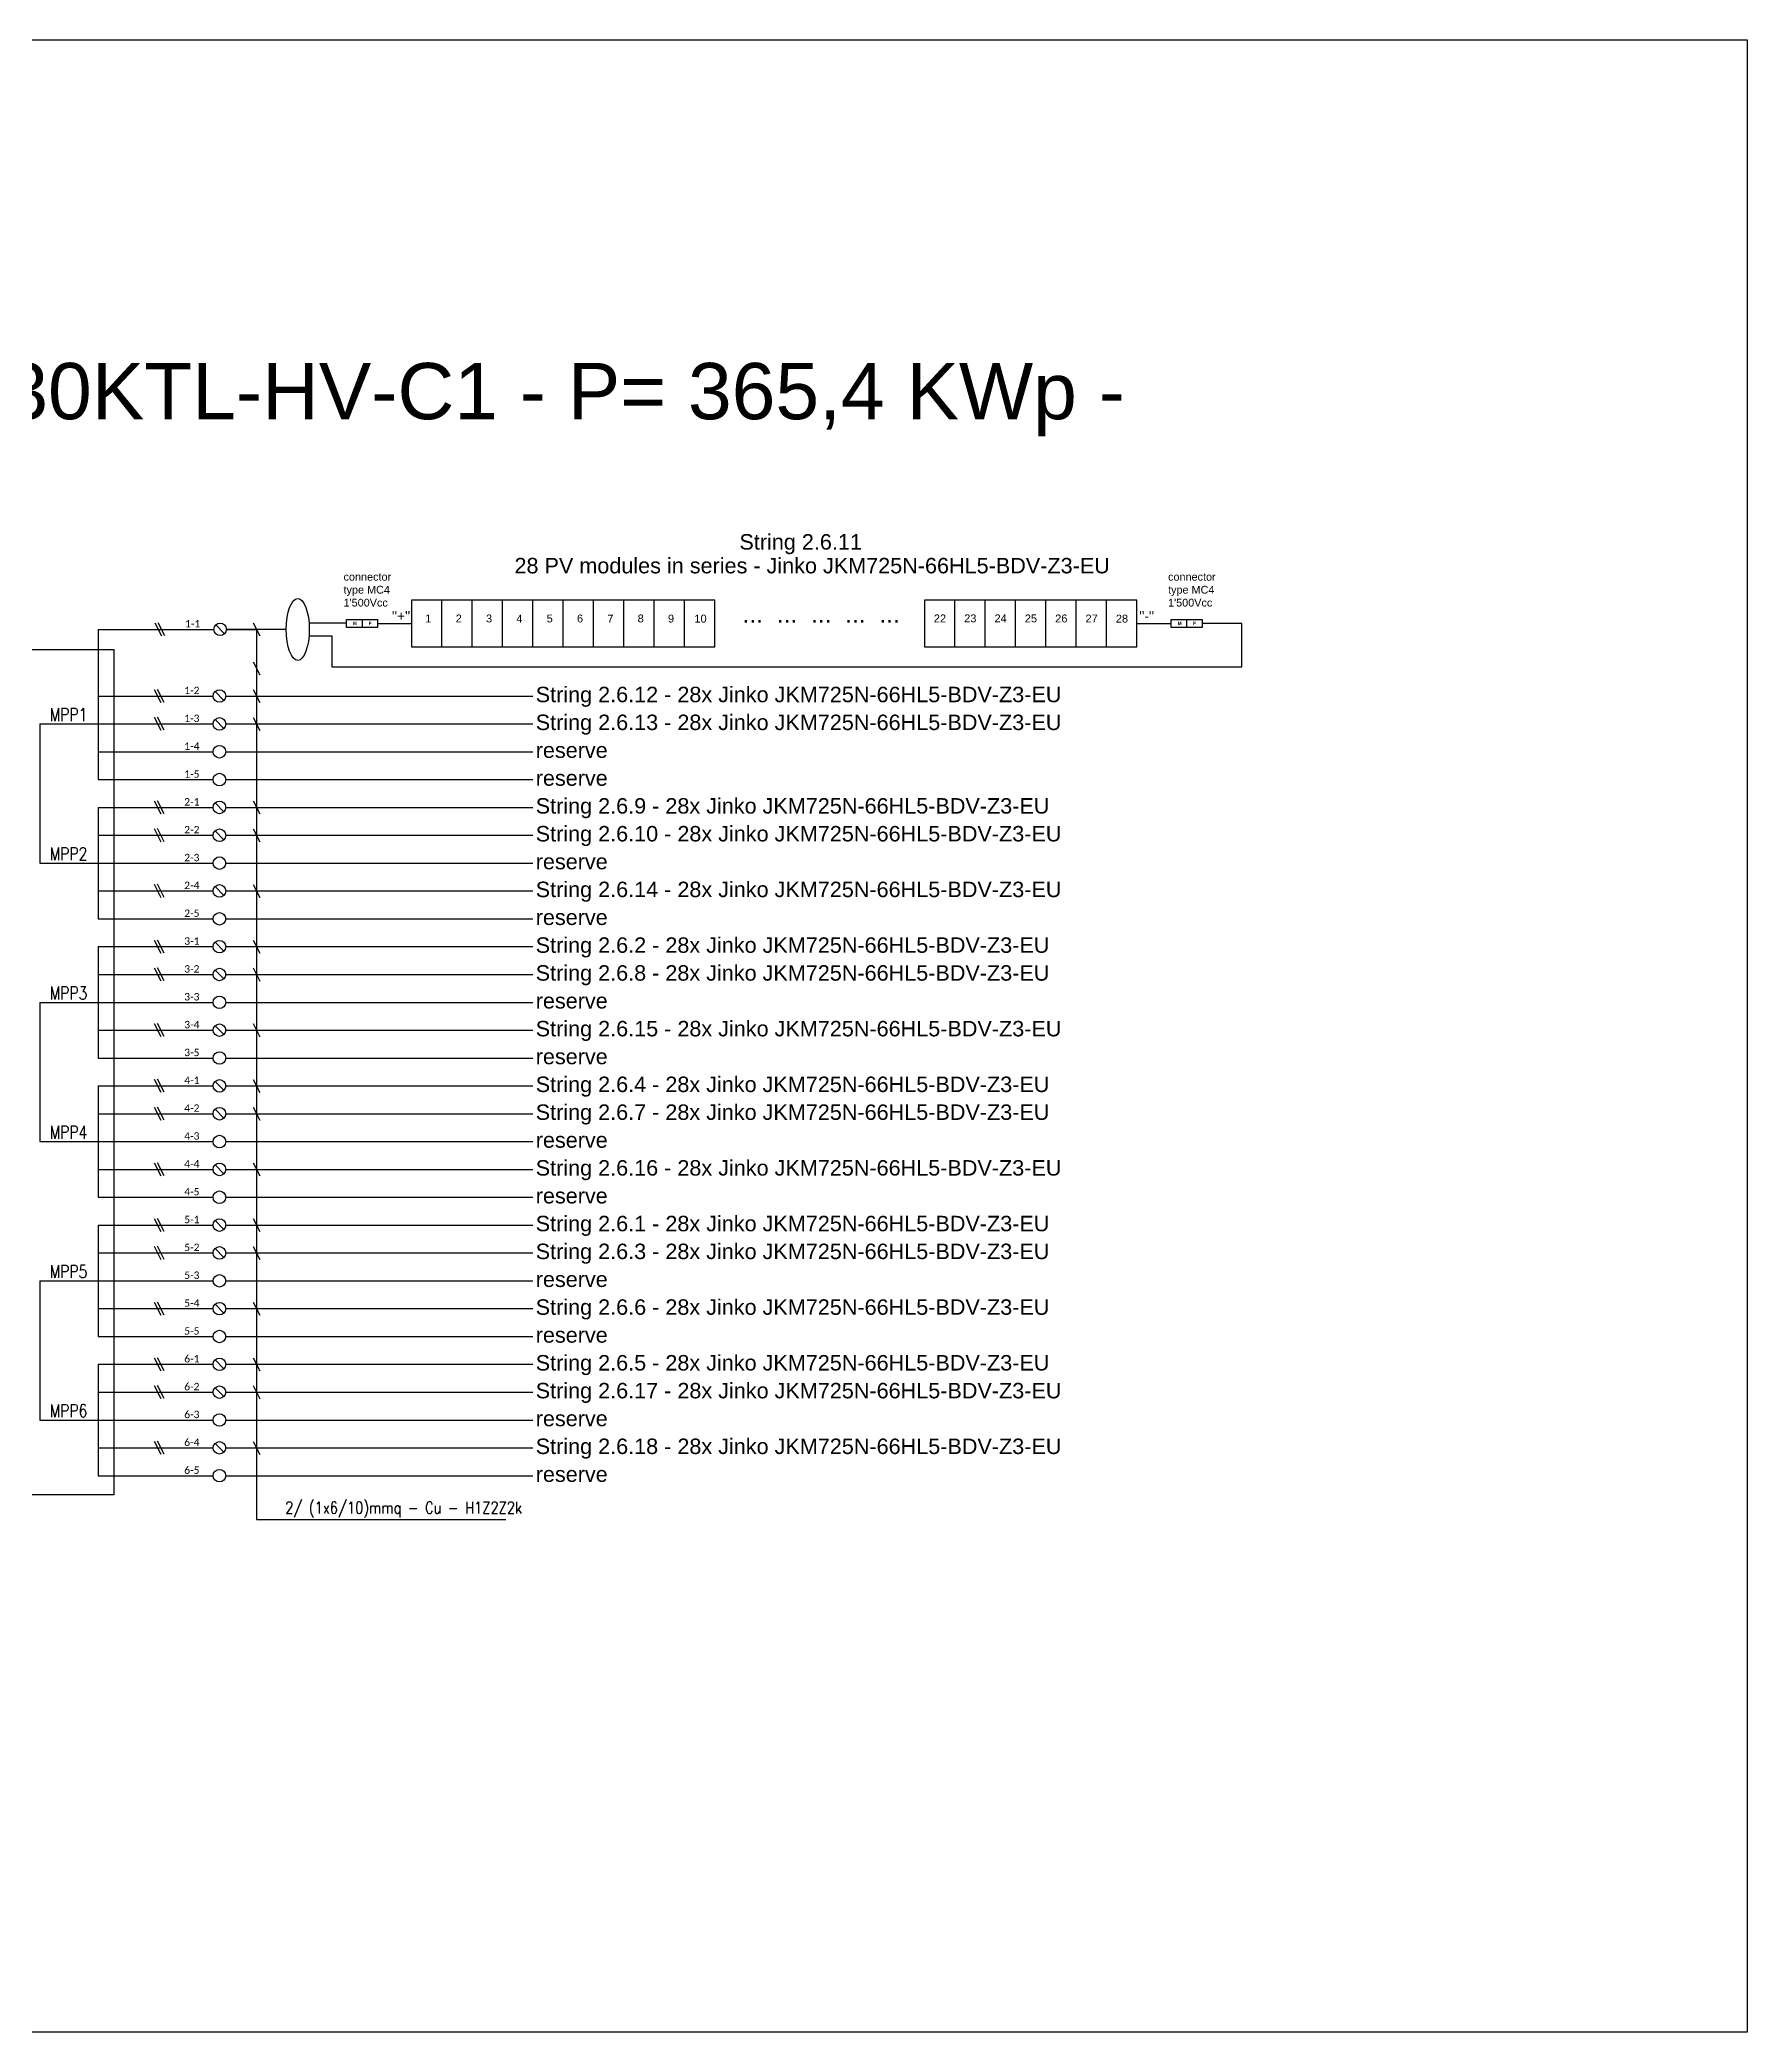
# Model space of a CAD drawing. Header units: millimetres. Extents: x 14856 to 141494, y 133975 to 167686.
# Drawn here: x 91853 to 98528, y 146011 to 153798 of the extents above; entities that cross this region are included whole.
import ezdxf

# ---------------------------------------------------------------- set-up
doc = ezdxf.new("R2010")
doc.units = ezdxf.units.MM
doc.linetypes.add('TRATTEGGIATA', pattern=[19.05, 12.7, -6.35])
doc.layers.add('-Testi', color=1, linetype='Continuous')
doc.layers.add('TRATTEGGIATA', color=40, linetype='TRATTEGGIATA')
doc.styles.add('Legend', font='calibri.ttf')
doc.styles.add('SIMPLEX', font='SIMPLEX', dxfattribs={"width": 0.8})
doc.styles.get("Standard").update_dxf_attribs({"font": 'arial.ttf'})

# ---------------------------------------------------------------- blocks, each defined once
blk = doc.blocks.new('P00')
at = {"color": 1}
for points in [[(-18.7, 25.7), (6.8, -25.3)], [(19.6, -25.3), (-5.9, 25.7)]]:
    blk.add_lwpolyline(points, dxfattribs=at)

msp = doc.modelspace()

# ---------------------------------------------------------------- linework, layer by layer
for points in [[(93306.1, 151608.3), (93306.1, 151425.9), (94491.8, 151425.9), (94491.8, 151607.8), (93306.1, 151607.8)], [(93424.7, 151425.9), (93424.7, 151607.8)], [(93543.2, 151425.7), (93543.2, 151607.5)], [(93661.8, 151425.4), (93661.8, 151607.2)], [(93780.4, 151425.9), (93780.4, 151607.8)], [(93899, 151425.7), (93899, 151607.5)], [(94017.5, 151425.4), (94017.5, 151607.2)], [(94136.1, 151425.9), (94136.1, 151607.8)], [(94254.7, 151425.7), (94254.7, 151607.5)], [(94373.3, 151425.4), (94373.3, 151607.2)], [(95311.8, 151608.3), (95311.8, 151425.9), (96141.9, 151425.9), (96141.9, 151607.8), (95311.8, 151607.8)], [(95430.4, 151425.9), (95430.4, 151607.8)], [(95549, 151425.7), (95549, 151607.5)], [(95667.6, 151425.4), (95667.6, 151607.2)], [(95786.2, 151425.9), (95786.2, 151607.8)], [(95904.7, 151425.7), (95904.7, 151607.5)], [(95904.7, 151425.7), (95904.7, 151607.5)], [(96023.3, 151425.4), (96023.3, 151607.2)], [(96023.3, 151425.4), (96023.3, 151607.2)], [(96141.9, 151425.9), (96141.9, 151607.8)], [(92081.2, 151493.9), (92081.2, 150906.7)], [(92575.5, 151476.5), (92540.8, 151511.3)], [(92579.8, 151493.9), (92699.8, 151493.9), (92699.8, 148014.4)], [(92687.1, 151519.4), (92712.6, 151468.4)], [(92687.1, 151519.4), (92712.6, 151468.4)], [(93112.6, 151532.4), (93112.6, 151501.8)], [(93173.2, 151517.1), (93306.1, 151517.1)], [(96142.4, 151517.1), (96275.3, 151517.1)], [(96335.9, 151532.4), (96335.9, 151501.8)], [(92687.1, 151367.6), (92712.6, 151316.6)], [(92687.1, 151367.6), (92712.6, 151316.6)], [(92572.6, 151215.9), (92537.9, 151250.6)], [(92687.1, 151258.8), (92712.6, 151207.7)], [(91853, 151124.4), (92081.2, 151124.4)], [(91853, 151124.4), (91853, 150580.2)], [(92572.6, 151107), (92537.9, 151141.8)], [(92687.1, 151149.9), (92712.6, 151098.9)], [(92081.2, 150797.9), (92081.2, 150362.5)], [(92572.6, 150780.5), (92537.9, 150815.3)], [(92687.1, 150823.4), (92712.6, 150772.4)], [(92572.6, 150671.7), (92537.9, 150706.5)], [(92687.1, 150714.6), (92712.6, 150663.6)], [(91853, 150580.2), (92081.2, 150580.2)], [(92572.6, 150454), (92537.9, 150488.8)], [(92687.1, 150496.9), (92712.6, 150445.9)], [(92081.2, 150253.7), (92081.2, 149818.4)], [(92572.6, 150236.3), (92537.9, 150271.1)], [(92687.1, 150279.2), (92712.6, 150228.2)], [(92572.6, 150127.5), (92537.9, 150162.3)], [(92687.1, 150170.4), (92712.6, 150119.4)], [(91853, 150036), (92081.2, 150036)], [(91853, 150036), (91853, 149491.8)], [(92572.6, 149909.8), (92537.9, 149944.6)], [(92687.1, 149952.7), (92712.6, 149901.7)], [(92081.2, 149709.5), (92081.2, 149274.2)], [(92572.6, 149692.1), (92537.9, 149726.9)], [(92687.1, 149735), (92712.6, 149684)], [(92572.6, 149583.3), (92537.9, 149618.1)], [(92687.1, 149626.2), (92712.6, 149575.2)], [(91853, 149491.8), (92081.2, 149491.8)], [(92572.6, 149365.6), (92537.9, 149400.4)], [(92687.1, 149408.5), (92712.6, 149357.5)], [(92081.2, 149165.3), (92081.2, 148730)], [(92572.6, 149147.9), (92537.9, 149182.7)], [(92687.1, 149190.8), (92712.6, 149139.8)], [(92572.6, 149039.1), (92537.9, 149073.9)], [(92687.1, 149082), (92712.6, 149031)], [(91853, 148947.6), (92081.2, 148947.6)], [(91853, 148947.6), (91853, 148403.4)], [(92572.6, 148821.4), (92537.9, 148856.2)], [(92687.1, 148864.3), (92712.6, 148813.3)], [(92081.2, 148621.1), (92081.2, 148185.8)], [(92572.6, 148603.7), (92537.9, 148638.5)], [(92687.1, 148646.6), (92712.6, 148595.6)], [(92572.6, 148494.9), (92537.9, 148529.7)], [(92687.1, 148537.8), (92712.6, 148486.8)], [(91853, 148403.4), (92081.2, 148403.4)], [(92572.6, 148277.2), (92537.9, 148312)], [(92687.1, 148320.1), (92712.6, 148269.1)], [(92699.8, 148014.4), (93674.8, 148014.4)]]:
    msp.add_lwpolyline(points)
at = {"color": 40, "linetype": 'Continuous'}
for points in [[(92081.2, 151493.9), (92533.6, 151493.9)], [(92081.2, 151233.3), (92530.6, 151233.3)], [(92579.8, 151233.3), (93780.3, 151233.3)], [(92081.2, 151124.4), (92530.6, 151124.4)], [(92579.8, 151124.4), (93780.3, 151124.4)], [(92081.2, 150797.9), (92530.6, 150797.9)], [(92579.8, 150797.9), (93780.3, 150797.9)], [(92081.2, 150689.1), (92530.6, 150689.1)], [(92579.8, 150689.1), (93780.3, 150689.1)], [(92081.2, 150471.4), (92530.6, 150471.4)], [(92579.8, 150471.4), (93780.3, 150471.4)], [(92081.2, 150144.9), (92530.6, 150144.9)], [(92579.8, 150144.9), (93780.3, 150144.9)]]:
    msp.add_lwpolyline(points, dxfattribs=at)
at = {"color": 40}
for points in [[(92816.5, 151493.9), (92582.7, 151493.9)], [(92906.2, 151518.9), (93051.2, 151518.9)], [(92906.2, 151468.9), (92994.7, 151468.9), (92994.7, 151346.8), (96551.6, 151346.8), (96551.5, 151517.1), (96396.5, 151517.1)]]:
    msp.add_lwpolyline(points, dxfattribs=at)
for points in [[(93051.9, 151532.4), (93173.2, 151532.4), (93173.2, 151501.8), (93051.9, 151501.8)], [(96275.3, 151532.4), (96396.5, 151532.4), (96396.5, 151501.8), (96275.3, 151501.8)], [(88462.3, 151415.2), (92142.4, 151415.2), (92142.4, 148110.8), (88462.3, 148110.8)]]:
    msp.add_lwpolyline(points, close=True)
at = {"color": 8, "linetype": 'Continuous'}
for points in [[(92081.2, 151015.6), (92530.6, 151015.6)], [(92579.8, 151015.6), (93780.3, 151015.6)], [(92081.2, 150906.7), (92530.6, 150906.7)], [(92579.8, 150906.7), (93780.3, 150906.7)], [(92081.2, 150580.2), (92530.6, 150580.2)], [(92579.8, 150580.2), (93780.3, 150580.2)], [(92081.2, 150362.5), (92530.6, 150362.5)], [(92579.8, 150362.5), (93780.3, 150362.5)], [(92081.2, 150036), (92530.6, 150036)], [(92579.8, 150036), (93780.3, 150036)], [(92081.2, 149818.4), (92530.6, 149818.4)], [(92579.8, 149818.4), (93780.3, 149818.4)], [(92081.2, 149491.8), (92530.6, 149491.8)], [(92579.8, 149491.8), (93780.3, 149491.8)], [(92081.2, 149274.2), (92530.6, 149274.2)], [(92579.8, 149274.2), (93780.3, 149274.2)], [(92081.2, 148947.6), (92530.6, 148947.6)], [(92579.8, 148947.6), (93780.3, 148947.6)], [(92081.2, 148730), (92530.6, 148730)], [(92579.8, 148730), (93780.3, 148730)], [(92081.2, 148403.4), (92530.6, 148403.4)], [(92579.8, 148403.4), (93780.3, 148403.4)], [(92081.2, 148185.8), (92530.6, 148185.8)], [(92579.8, 148185.8), (93780.3, 148185.8)]]:
    msp.add_lwpolyline(points, dxfattribs=at)
at = {"color": 7}
for centre in [(92558.1, 151493.9), (92555.2, 151233.3), (92555.2, 151124.4), (92555.2, 150797.9), (92555.2, 150689.1), (92555.2, 150471.4), (92555.2, 150253.7), (92555.2, 150144.9), (92555.2, 149927.2), (92555.2, 149709.5), (92555.2, 149600.7), (92555.2, 149383), (92555.2, 149165.3), (92555.2, 149056.5), (92555.2, 148838.8), (92555.2, 148621.1), (92555.2, 148512.3), (92555.2, 148294.6)]:
    msp.add_circle(centre, 24.6, dxfattribs=at)
at = {"color": 8}
for centre in [(92555.2, 151015.6), (92555.2, 150906.7), (92555.2, 150580.2), (92555.2, 150362.5), (92555.2, 150036), (92555.2, 149818.4), (92555.2, 149491.8), (92555.2, 149274.2), (92555.2, 148947.6), (92555.2, 148730), (92555.2, 148403.4), (92555.2, 148185.8)]:
    msp.add_circle(centre, 24.6, dxfattribs=at)
msp.add_ellipse((92861.4, 151493.9), major_axis=(0, -121.1), ratio=0.370747)
at = {"layer": 'Defpoints', "color": 1}
msp.add_lwpolyline([(86466.1, 153798.2), (98527.6, 153798.2), (98527.6, 146010.8), (86466.1, 146010.8)], close=True, dxfattribs=at)
at = {"layer": 'TRATTEGGIATA', "color": 40, "linetype": 'Continuous', "ltscale": 0.5}
for points in [[(92081.2, 150253.7), (92530.6, 150253.7)], [(92579.8, 150253.7), (93780.3, 150253.7)], [(92081.2, 149927.2), (92530.6, 149927.2)], [(92579.8, 149927.2), (93780.3, 149927.2)], [(92081.2, 149709.5), (92530.6, 149709.5)], [(92579.8, 149709.5), (93780.3, 149709.5)], [(92081.2, 149600.7), (92530.6, 149600.7)], [(92579.8, 149600.7), (93780.3, 149600.7)], [(92081.2, 149383), (92530.6, 149383)], [(92579.8, 149383), (93780.3, 149383)], [(92081.2, 149165.3), (92530.6, 149165.3)], [(92579.8, 149165.3), (93780.3, 149165.3)], [(92081.2, 149056.5), (92530.6, 149056.5)], [(92579.8, 149056.5), (93780.3, 149056.5)], [(92081.2, 148838.8), (92530.6, 148838.8)], [(92579.8, 148838.8), (93780.3, 148838.8)], [(92081.2, 148621.1), (92530.6, 148621.1)], [(92579.8, 148621.1), (93780.3, 148621.1)], [(92081.2, 148512.3), (92530.6, 148512.3)], [(92579.8, 148512.3), (93780.3, 148512.3)], [(92081.2, 148294.6), (92530.6, 148294.6)], [(92579.8, 148294.6), (93780.3, 148294.6)]]:
    msp.add_lwpolyline(points, dxfattribs=at)

# ---------------------------------------------------------------- block references
for p in [(92321.8, 151494.1), (92318.9, 151233.4), (92318.9, 151124.6), (92318.9, 150798.1), (92318.9, 150689.2), (92318.9, 150471.6), (92318.9, 150253.9), (92318.9, 150145), (92318.9, 149927.4), (92318.9, 149709.7), (92318.9, 149600.9), (92318.9, 149383.2), (92318.9, 149165.5), (92318.9, 149056.7), (92318.9, 148839), (92318.9, 148621.3), (92318.9, 148512.5), (92318.9, 148294.8)]:
    msp.add_blockref('P00', p)

# ---------------------------------------------------------------- texts
at = {"layer": '-Testi', "color": 7, "attachment_point": 5, "style": 'SIMPLEX'}
for s, insert, char_height, width in [('MPP1', (91964.9, 151160.7), 50, 54.432), ('MPP2', (91964.9, 150616.5), 50, 54.432), ('MPP3', (91964.9, 150072.3), 50, 54.432), ('MPP4', (91964.9, 149528.1), 50, 54.432), ('MPP5', (91964.9, 148983.9), 50, 54.432), ('MPP6', (91964.9, 148439.7), 50, 54.432), ('2/ (1x6/10)mmq - Cu - H1Z2Z2k', (93275, 148053), 46.621, 1811.153)]:
    msp.add_mtext(s, dxfattribs=dict(at, insert=insert, char_height=char_height, width=width))
at = {"attachment_point": 1}
for s, insert, char_height, width in [('INVERTER 2.6 - TBEA TS330KTL-HV-C1 - P= 365,4 KWp - P= 330 KWac @40°C', (87923.1, 152535.2), 220, 8459.921), ("connector type MC4\\P1'500Vcc", (93040.3, 151714.6), 30.344, 266.347), ('28 PV modules in series - Jinko JKM725N-66{\\C7;HL5-BD}V-Z3-EU', (93708.6, 151773.3), 60.443, 2681.977), ("connector type MC4\\P1'500Vcc", (96263.6, 151714.6), 30.344, 266.347), ("''+''", (93229.4, 151565.1), 38.08, 72.401), ('1 ', (93359.9, 151551.9), 30.84, 30.845), ('2 ', (93478.5, 151551.9), 30.84, 30.845), ('3 ', (93597.1, 151551.9), 30.84, 30.845), ('4 ', (93715.7, 151551.3), 30.84, 30.845), ('5 ', (93834.2, 151551.9), 30.84, 30.845), ('6 ', (93952.8, 151551.9), 30.84, 30.845), ('7 ', (94071.4, 151551.3), 30.84, 30.845), ('8 ', (94190, 151551.9), 30.84, 30.845), ('9 ', (94308.5, 151551.6), 30.84, 30.845), ('10 ', (94411.9, 151551.3), 30.84, 30.845), ('22 ', (95347.9, 151552.1), 30.84, 30.845), ('23 ', (95466.5, 151552.4), 30.84, 30.845), ('24 ', (95585.1, 151552.4), 30.84, 30.845), ('25 ', (95703.6, 151552.1), 30.84, 30.845), ('26 ', (95822.2, 151551.9), 30.84, 30.845), ('27', (95940.8, 151551.6), 30.84, 30.845), ('28 ', (96059.4, 151551.3), 30.84, 30.845), ("''-''", (96150.7, 151565.1), 38.08, 72.401), ('\\pxql;{\\fArial|b1|i0|c0|p34;M}', (93077.4, 151524.1), 13.785, 16.703), ('\\pxql;{\\fArial|b1|i0|c0|p34;F}', (93138, 151524.1), 13.785, 16.703), ('...  ...  ...  ...  ... ', (94600.2, 151588.9), 68.894, 747.028), ('\\pxql;{\\fArial|b1|i0|c0|p34;M}', (96300.7, 151524.1), 13.785, 16.703), ('\\pxql;{\\fArial|b1|i0|c0|p34;F}', (96361.3, 151524.1), 13.785, 16.703)]:
    msp.add_mtext(s, dxfattribs=dict(at, insert=insert, char_height=char_height, width=width))
at = {"color": 7, "char_height": 60.44, "width": 4500, "attachment_point": 1}
for s, insert in [('String 2.6.11', (94588, 151866.1)), ('String 2.6.12 - 28x Jinko JKM725N-66HL5-BDV-Z3-EU', (93791.6, 151269.6)), ('String 2.6.13 - 28x Jinko JKM725N-66HL5-BDV-Z3-EU', (93791.6, 151160.7)), ('String 2.6.9 - 28x Jinko JKM725N-66HL5-BDV-Z3-EU', (93791.6, 150834.2)), ('String 2.6.10 - 28x Jinko JKM725N-66HL5-BDV-Z3-EU', (93791.6, 150725.4)), ('String 2.6.14 - 28x Jinko JKM725N-66HL5-BDV-Z3-EU', (93791.6, 150507.7)), ('String 2.6.2 - 28x Jinko JKM725N-66HL5-BDV-Z3-EU', (93791.6, 150290)), ('String 2.6.8 - 28x Jinko JKM725N-66HL5-BDV-Z3-EU', (93791.6, 150181.2)), ('String 2.6.15 - 28x Jinko JKM725N-66HL5-BDV-Z3-EU', (93791.6, 149963.5)), ('String 2.6.4 - 28x Jinko JKM725N-66HL5-BDV-Z3-EU', (93791.6, 149745.8)), ('String 2.6.7 - 28x Jinko JKM725N-66HL5-BDV-Z3-EU', (93791.6, 149637)), ('String 2.6.16 - 28x Jinko JKM725N-66HL5-BDV-Z3-EU', (93791.6, 149419.3)), ('String 2.6.1 - 28x Jinko JKM725N-66HL5-BDV-Z3-EU', (93791.6, 149201.6)), ('String 2.6.3 - 28x Jinko JKM725N-66HL5-BDV-Z3-EU', (93791.6, 149092.8)), ('String 2.6.6 - 28x Jinko JKM725N-66HL5-BDV-Z3-EU', (93791.6, 148875.1)), ('String 2.6.5 - 28x Jinko JKM725N-66HL5-BDV-Z3-EU', (93791.6, 148657.4)), ('String 2.6.17 - 28x Jinko JKM725N-66HL5-BDV-Z3-EU', (93791.6, 148548.6)), ('String 2.6.18 - 28x Jinko JKM725N-66HL5-BDV-Z3-EU', (93791.6, 148330.9))]:
    msp.add_mtext(s, dxfattribs=dict(at, insert=insert))
at = {"color": 7, "char_height": 28.91, "width": 87.837, "attachment_point": 1, "style": 'Legend'}
for s, insert in [('1-1', (92420.4, 151530.2)), ('1-2', (92417.5, 151269.6)), ('1-3', (92417.5, 151160.7)), ('2-1', (92417.5, 150834.2)), ('2-2', (92417.5, 150725.4)), ('2-4', (92417.5, 150507.7)), ('3-1', (92417.5, 150290)), ('3-2', (92417.5, 150181.2)), ('3-4', (92417.5, 149963.5)), ('4-1', (92417.5, 149745.8)), ('4-2', (92417.5, 149637)), ('4-4', (92417.5, 149419.3)), ('5-1', (92417.5, 149201.6)), ('5-2', (92417.5, 149092.8)), ('5-4', (92417.5, 148875.1)), ('6-1', (92417.5, 148657.4)), ('6-2', (92417.5, 148548.6)), ('6-4', (92417.5, 148330.9))]:
    msp.add_mtext(s, dxfattribs=dict(at, insert=insert))
at = {"color": 8, "char_height": 28.91, "width": 87.837, "attachment_point": 1, "style": 'Legend'}
for s, insert in [('1-4', (92417.5, 151051.9)), ('1-5', (92417.5, 150943)), ('2-3', (92417.5, 150616.5)), ('2-5', (92417.5, 150398.8)), ('3-3', (92417.5, 150072.3)), ('3-5', (92417.5, 149854.6)), ('4-3', (92417.5, 149528.1)), ('4-5', (92417.5, 149310.4)), ('5-3', (92417.5, 148983.9)), ('5-5', (92417.5, 148766.2)), ('6-3', (92417.5, 148439.7)), ('6-5', (92417.5, 148222.1))]:
    msp.add_mtext(s, dxfattribs=dict(at, insert=insert))
at = {"color": 8, "char_height": 60.44, "width": 4500, "attachment_point": 1}
for insert in [(93791.6, 151051.9), (93791.6, 150943), (93791.6, 150616.5), (93791.6, 150398.8), (93791.6, 150072.3), (93791.6, 149854.6), (93791.6, 149528.1), (93791.6, 149310.4), (93791.6, 148983.9), (93791.6, 148766.2), (93791.6, 148439.7), (93791.6, 148222.1)]:
    msp.add_mtext('reserve', dxfattribs=dict(at, insert=insert))

doc.saveas('drawing.dxf')
